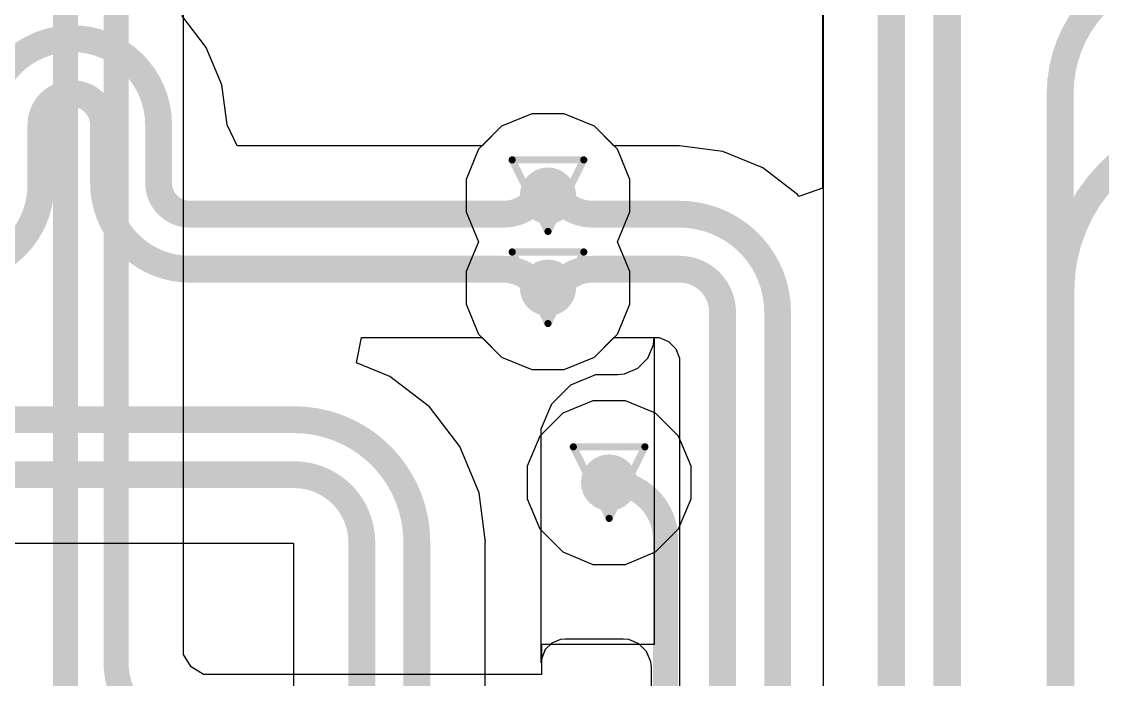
# Model space of a CAD drawing. Header units: inches. Extents: x -5 to 234, y -4 to 104.
# Drawn here: x 47.53 to 55.2, y 1.52 to 6.19 of the extents above; entities that cross this region are included whole.
import ezdxf

# ---------------------------------------------------------------- set-up
doc = ezdxf.new("R2010")
doc.units = ezdxf.units.IN
for name, color, linetype in [('Bottom Layer', 5, 'Continuous'), ('Drill Drawing', 1, 'Continuous'), ('GND', 16, 'Continuous'), ('POWER', 76, 'Continuous'), ('Top Layer', 1, 'Continuous'), ('Via Holes', 16, 'Continuous')]:
    doc.layers.add(name, color=color, linetype=linetype)

msp = doc.modelspace()

# ---------------------------------------------------------------- hatches: boundary and pattern name
at = {"layer": 'Bottom Layer'}
h = msp.add_hatch(color=5, dxfattribs=at)
edge = h.paths.add_edge_path()
edge.add_arc((51.266, 4.9578), 0.2, 0, 360)
h = msp.add_hatch(color=5, dxfattribs=at)
edge = h.paths.add_edge_path()
edge.add_arc((51.266, 4.3038), 0.2, 0, 360)
h = msp.add_hatch(color=5, dxfattribs=at)
edge = h.paths.add_edge_path()
edge.add_arc((51.6999, 2.921), 0.2, 0, 360)
at = {"layer": 'GND'}
h = msp.add_hatch(color=16, dxfattribs=at)
edge = h.paths.add_edge_path()
edge.add_arc((51.266, 4.9578), 0.2, 0, 360)
h = msp.add_hatch(color=16, dxfattribs=at)
edge = h.paths.add_edge_path()
edge.add_arc((51.266, 4.3038), 0.2, 0, 360)
h = msp.add_hatch(color=16, dxfattribs=at)
edge = h.paths.add_edge_path()
edge.add_arc((51.6999, 2.921), 0.2, 0, 360)
at = {"layer": 'POWER'}
h = msp.add_hatch(color=76, dxfattribs=at)
edge = h.paths.add_edge_path()
edge.add_arc((51.266, 4.9578), 0.2, 0, 360)
h = msp.add_hatch(color=76, dxfattribs=at)
edge = h.paths.add_edge_path()
edge.add_arc((51.266, 4.3038), 0.2, 0, 360)
h = msp.add_hatch(color=76, dxfattribs=at)
edge = h.paths.add_edge_path()
edge.add_arc((51.6999, 2.921), 0.2, 0, 360)
at = {"layer": 'Top Layer'}
h = msp.add_hatch(color=1, dxfattribs=at)
edge = h.paths.add_edge_path()
edge.add_arc((51.266, 4.9578), 0.2, 0, 360)
h = msp.add_hatch(color=1, dxfattribs=at)
edge = h.paths.add_edge_path()
edge.add_arc((51.266, 4.3038), 0.2, 0, 360)
h = msp.add_hatch(color=1, dxfattribs=at)
edge = h.paths.add_edge_path()
edge.add_arc((51.6999, 2.921), 0.2, 0, 360)
at = {"layer": 'Via Holes'}
h = msp.add_hatch(color=7, dxfattribs=at)
edge = h.paths.add_edge_path()
edge.add_arc((51.266, 4.9578), 0.1, 0, 360)
h = msp.add_hatch(color=7, dxfattribs=at)
edge = h.paths.add_edge_path()
edge.add_arc((51.266, 4.3038), 0.1, 0, 360)
h = msp.add_hatch(color=7, dxfattribs=at)
edge = h.paths.add_edge_path()
edge.add_arc((51.6999, 2.921), 0.1, 0, 360)

# ---------------------------------------------------------------- linework, layer by layer
at = {"layer": 'Bottom Layer'}
for p, q in [((53.2191, 7.4526), (53.2191, -0.7385)), ((48.8422, 6.0087), (48.6677, 6.2362)), ((48.952, 5.7438), (48.8422, 6.0087)), ((48.9894, 5.4595), (48.952, 5.7438)), ((51.1504, 5.5388), (50.9369, 5.4503)), ((51.3815, 5.5388), (51.1504, 5.5388)), ((51.5951, 5.4503), (51.3815, 5.5388)), ((49.0615, 5.3116), (48.9894, 5.4595)), ((48.9894, 5.4595), (48.9894, 5.4595)), ((50.9369, 5.4503), (50.7982, 5.3116)), ((51.7585, 5.2869), (51.5951, 5.4503)), ((50.7982, 5.3116), (49.0615, 5.3116)), ((51.847, 5.0733), (51.7585, 5.2869)), ((51.847, 4.8422), (51.847, 5.0733)), ((51.7594, 4.6308), (51.847, 4.8422)), ((51.847, 4.4193), (51.7594, 4.6308)), ((51.847, 4.1882), (51.847, 4.4193)), ((51.7585, 3.9746), (51.847, 4.1882)), ((49.9067, 3.7721), (49.9421, 3.9499)), ((49.9421, 3.9499), (50.7982, 3.9499)), ((50.7982, 3.9499), (50.9369, 3.8112)), ((51.5951, 3.8112), (51.7585, 3.9746)), ((50.1445, 3.6736), (49.9067, 3.7721)), ((50.9369, 3.8112), (51.1504, 3.7228)), ((51.3815, 3.7228), (51.5951, 3.8112)), ((51.1504, 3.7228), (51.3815, 3.7228)), ((50.4259, 3.4577), (50.1445, 3.6736)), ((50.6418, 3.1764), (50.4259, 3.4577)), ((50.7775, 2.8487), (50.6418, 3.1764)), ((50.8238, 2.4971), (50.7775, 2.8487)), ((43.9174, 2.4917), (49.458, 2.4917)), ((49.458, 2.4917), (49.4585, 2.4904)), ((49.4585, 2.4904), (49.4598, 2.4898)), ((49.4598, 2.4898), (49.4598, 0.6083)), ((50.8215, 0.6083), (50.8215, 2.4971)), ((50.8215, 2.4971), (50.8238, 2.4971))]:
    msp.add_line(p, q, dxfattribs=at)
for points in [[(53.7047, -0.8883, 0.1905, 0.1905, 0), (53.7047, 7.4526, 0.1905, 0.1905, 0)], [(54.0952, -0.8883, 0.1905, 0.1905, 0), (54.0952, 7.4526, 0.1905, 0.1905, 0)], [(47.2783, 5.4595, 0.1905, 0.1905, -1), (48.5038, 5.4595, 0.1905, 0.1905, 0)], [(47.6688, 5.4595, 0.1905, 0.1905, -1), (48.1133, 5.4595, 0.1905, 0.1905, 0)], [(47.6688, 5.0331, 0.1905, 0.1905, 0), (47.6688, 5.4595, 0.1905, 0.1905, 0)], [(48.1133, 5.0483, 0.1905, 0.1905, 0), (48.1133, 5.4595, 0.1905, 0.1905, 0)], [(48.5038, 5.0483, 0.1905, 0.1905, 0), (48.5038, 5.4595, 0.1905, 0.1905, 0)], [(54.9047, 4.2826, 0.1905, 0.1905, -0.412418), (56.0912, 5.4765, 0.1905, 0.1905, 0)], [(48.726, 4.4355, 0.1905, 0.1905, -0.414214), (48.1133, 5.0483, 0.1905, 0.1905, 0)], [(48.726, 4.826, 0.1905, 0.1905, -0.414214), (48.5038, 5.0483, 0.1905, 0.1905, 0)], [(47.6688, 5.0331, 0.1905, 0.1905, -1), (46.4433, 5.0331, 0.1905, 0.1905, 0)], [(51.1692, 4.9177, 0.1905, 0.1905, -0.198912), (50.9479, 4.826, 0.1905, 0.1905, 0)], [(51.1692, 4.9177, 0.1905, 0.1905, -0.198912), (51.266, 4.9578, 0.1905, 0.1905, 0)], [(48.726, 4.826, 0.1905, 0.1905, 0), (50.9479, 4.826, 0.1905, 0.1905, 0)], [(48.726, 4.4355, 0.1905, 0.1905, 0), (50.9479, 4.4355, 0.1905, 0.1905, 0)], [(50.9479, 4.4355, 0.1905, 0.1905, -0.198912), (51.1692, 4.3438, 0.1905, 0.1905, 0)], [(51.266, 4.3038, 0.1905, 0.1905, -0.198912), (51.1692, 4.3438, 0.1905, 0.1905, 0)], [(54.9047, -0.1899, 0.1905, 0.1905, 0), (54.9047, 4.2826, 0.1905, 0.1905, 0)], [(43.9174, 3.3677, 0.1905, 0.1905, 0), (49.4653, 3.3677, 0.1905, 0.1905, 0)], [(49.4653, 3.3677, 0.1905, 0.1905, -0.414214), (50.3359, 2.4971, 0.1905, 0.1905, 0)], [(43.9174, 2.9772, 0.1905, 0.1905, 0), (49.4653, 2.9772, 0.1905, 0.1905, 0)], [(49.4653, 2.9772, 0.1905, 0.1905, -0.414214), (49.9454, 2.4971, 0.1905, 0.1905, 0)], [(49.9454, 0.4777, 0.1905, 0.1905, 0), (49.9454, 2.4971, 0.1905, 0.1905, 0)], [(50.3359, 0.4777, 0.1905, 0.1905, 0), (50.3359, 2.4971, 0.1905, 0.1905, 0)]]:
    msp.add_lwpolyline(points, format="xyseb", dxfattribs=at)
for points in [[(47.6211, 5.4595, 0.0952, 0.0952, 1), (47.7164, 5.4595, 0.0952, 0.0952, 1)], [(47.6211, 5.4595, 0.0952, 0.0952, 1), (47.7164, 5.4595, 0.0952, 0.0952, 1)], [(48.0656, 5.4595, 0.0952, 0.0952, 1), (48.1609, 5.4595, 0.0952, 0.0952, 1)], [(48.0656, 5.4595, 0.0952, 0.0952, 1), (48.1609, 5.4595, 0.0952, 0.0952, 1)], [(48.4561, 5.4595, 0.0952, 0.0952, 1), (48.5514, 5.4595, 0.0952, 0.0952, 1)], [(48.4561, 5.4595, 0.0952, 0.0952, 1), (48.5514, 5.4595, 0.0952, 0.0952, 1)], [(48.0656, 5.0483, 0.0952, 0.0952, 1), (48.1609, 5.0483, 0.0952, 0.0952, 1)], [(48.0656, 5.0483, 0.0952, 0.0952, 1), (48.1609, 5.0483, 0.0952, 0.0952, 1)], [(48.4561, 5.0483, 0.0952, 0.0952, 1), (48.5514, 5.0483, 0.0952, 0.0952, 1)], [(48.4561, 5.0483, 0.0952, 0.0952, 1), (48.5514, 5.0483, 0.0952, 0.0952, 1)], [(47.6211, 5.0331, 0.0952, 0.0952, 1), (47.7164, 5.0331, 0.0952, 0.0952, 1)], [(47.6211, 5.0331, 0.0952, 0.0952, 1), (47.7164, 5.0331, 0.0952, 0.0952, 1)], [(51.1216, 4.9177, 0.0952, 0.0952, 1), (51.2168, 4.9177, 0.0952, 0.0952, 1)], [(51.1216, 4.9177, 0.0952, 0.0952, 1), (51.2168, 4.9177, 0.0952, 0.0952, 1)], [(51.2184, 4.9578, 0.0952, 0.0952, 1), (51.3136, 4.9578, 0.0952, 0.0952, 1)], [(48.6784, 4.826, 0.0952, 0.0952, 1), (48.7736, 4.826, 0.0952, 0.0952, 1)], [(48.6784, 4.826, 0.0952, 0.0952, 1), (48.7736, 4.826, 0.0952, 0.0952, 1)], [(50.9003, 4.826, 0.0952, 0.0952, 1), (50.9955, 4.826, 0.0952, 0.0952, 1)], [(50.9003, 4.826, 0.0952, 0.0952, 1), (50.9955, 4.826, 0.0952, 0.0952, 1)], [(48.6784, 4.4355, 0.0952, 0.0952, 1), (48.7736, 4.4355, 0.0952, 0.0952, 1)], [(48.6784, 4.4355, 0.0952, 0.0952, 1), (48.7736, 4.4355, 0.0952, 0.0952, 1)], [(50.9003, 4.4355, 0.0952, 0.0952, 1), (50.9955, 4.4355, 0.0952, 0.0952, 1)], [(50.9003, 4.4355, 0.0952, 0.0952, 1), (50.9955, 4.4355, 0.0952, 0.0952, 1)], [(51.1216, 4.3438, 0.0952, 0.0952, 1), (51.2168, 4.3438, 0.0952, 0.0952, 1)], [(51.1216, 4.3438, 0.0952, 0.0952, 1), (51.2168, 4.3438, 0.0952, 0.0952, 1)], [(51.2184, 4.3038, 0.0952, 0.0952, 1), (51.3136, 4.3038, 0.0952, 0.0952, 1)], [(54.857, 4.2826, 0.0952, 0.0952, 1), (54.9523, 4.2826, 0.0952, 0.0952, 1)], [(54.857, 4.2826, 0.0952, 0.0952, 1), (54.9523, 4.2826, 0.0952, 0.0952, 1)], [(49.4177, 3.3677, 0.0952, 0.0952, 1), (49.5129, 3.3677, 0.0952, 0.0952, 1)], [(49.4177, 3.3677, 0.0952, 0.0952, 1), (49.5129, 3.3677, 0.0952, 0.0952, 1)], [(49.4177, 2.9772, 0.0952, 0.0952, 1), (49.5129, 2.9772, 0.0952, 0.0952, 1)], [(49.4177, 2.9772, 0.0952, 0.0952, 1), (49.5129, 2.9772, 0.0952, 0.0952, 1)], [(49.8978, 2.4971, 0.0952, 0.0952, 1), (49.993, 2.4971, 0.0952, 0.0952, 1)], [(49.8978, 2.4971, 0.0952, 0.0952, 1), (49.993, 2.4971, 0.0952, 0.0952, 1)], [(50.2883, 2.4971, 0.0952, 0.0952, 1), (50.3835, 2.4971, 0.0952, 0.0952, 1)], [(50.2883, 2.4971, 0.0952, 0.0952, 1), (50.3835, 2.4971, 0.0952, 0.0952, 1)]]:
    msp.add_lwpolyline(points, format="xyseb", close=True, dxfattribs=at)
at = {"layer": 'Drill Drawing'}
for points in [[(51.012, 5.2118, 0.0508, 0.0508, 0), (51.52, 5.2118, 0.0508, 0.0508, 0)], [(51.012, 5.2118, 0.0508, 0.0508, 0), (51.266, 4.7038, 0.0508, 0.0508, 0)], [(51.266, 4.7038, 0.0508, 0.0508, 0), (51.52, 5.2118, 0.0508, 0.0508, 0)], [(51.012, 4.5578, 0.0508, 0.0508, 0), (51.52, 4.5578, 0.0508, 0.0508, 0)], [(51.012, 4.5578, 0.0508, 0.0508, 0), (51.266, 4.0498, 0.0508, 0.0508, 0)], [(51.266, 4.0498, 0.0508, 0.0508, 0), (51.52, 4.5578, 0.0508, 0.0508, 0)], [(51.4459, 3.175, 0.0508, 0.0508, 0), (51.9539, 3.175, 0.0508, 0.0508, 0)], [(51.4459, 3.175, 0.0508, 0.0508, 0), (51.6999, 2.667, 0.0508, 0.0508, 0)], [(51.6999, 2.667, 0.0508, 0.0508, 0), (51.9539, 3.175, 0.0508, 0.0508, 0)]]:
    msp.add_lwpolyline(points, format="xyseb", dxfattribs=at)
for points in [[(50.9993, 5.2118, 0.0254, 0.0254, 1), (51.0247, 5.2118, 0.0254, 0.0254, 1)], [(50.9993, 5.2118, 0.0254, 0.0254, 1), (51.0247, 5.2118, 0.0254, 0.0254, 1)], [(51.5073, 5.2118, 0.0254, 0.0254, 1), (51.5327, 5.2118, 0.0254, 0.0254, 1)], [(51.5073, 5.2118, 0.0254, 0.0254, 1), (51.5327, 5.2118, 0.0254, 0.0254, 1)], [(51.2533, 4.7038, 0.0254, 0.0254, 1), (51.2787, 4.7038, 0.0254, 0.0254, 1)], [(51.2533, 4.7038, 0.0254, 0.0254, 1), (51.2787, 4.7038, 0.0254, 0.0254, 1)], [(50.9993, 4.5578, 0.0254, 0.0254, 1), (51.0247, 4.5578, 0.0254, 0.0254, 1)], [(50.9993, 4.5578, 0.0254, 0.0254, 1), (51.0247, 4.5578, 0.0254, 0.0254, 1)], [(51.5073, 4.5578, 0.0254, 0.0254, 1), (51.5327, 4.5578, 0.0254, 0.0254, 1)], [(51.5073, 4.5578, 0.0254, 0.0254, 1), (51.5327, 4.5578, 0.0254, 0.0254, 1)], [(51.2533, 4.0498, 0.0254, 0.0254, 1), (51.2787, 4.0498, 0.0254, 0.0254, 1)], [(51.2533, 4.0498, 0.0254, 0.0254, 1), (51.2787, 4.0498, 0.0254, 0.0254, 1)], [(51.4332, 3.175, 0.0254, 0.0254, 1), (51.4586, 3.175, 0.0254, 0.0254, 1)], [(51.4332, 3.175, 0.0254, 0.0254, 1), (51.4586, 3.175, 0.0254, 0.0254, 1)], [(51.9412, 3.175, 0.0254, 0.0254, 1), (51.9666, 3.175, 0.0254, 0.0254, 1)], [(51.9412, 3.175, 0.0254, 0.0254, 1), (51.9666, 3.175, 0.0254, 0.0254, 1)], [(51.6872, 2.667, 0.0254, 0.0254, 1), (51.7126, 2.667, 0.0254, 0.0254, 1)], [(51.6872, 2.667, 0.0254, 0.0254, 1), (51.7126, 2.667, 0.0254, 0.0254, 1)]]:
    msp.add_lwpolyline(points, format="xyseb", close=True, dxfattribs=at)
at = {"layer": 'GND'}
for p, q in [((51.1504, 5.5388), (50.9369, 5.4503)), ((51.3815, 5.5388), (51.1504, 5.5388)), ((51.5951, 5.4503), (51.3815, 5.5388)), ((50.9369, 5.4503), (50.7734, 5.2869)), ((51.7585, 5.2869), (51.5951, 5.4503)), ((50.7734, 5.2869), (50.685, 5.0733)), ((51.847, 5.0733), (51.7585, 5.2869)), ((50.685, 5.0733), (50.685, 4.8422)), ((51.847, 4.8422), (51.847, 5.0733)), ((50.685, 4.8422), (50.7726, 4.6308)), ((51.7594, 4.6308), (51.847, 4.8422)), ((50.7726, 4.6308), (50.685, 4.4193)), ((51.847, 4.4193), (51.7594, 4.6308)), ((50.685, 4.4193), (50.685, 4.1882)), ((51.847, 4.1882), (51.847, 4.4193)), ((50.685, 4.1882), (50.7734, 3.9746)), ((51.7585, 3.9746), (51.847, 4.1882)), ((50.7734, 3.9746), (50.9369, 3.8112)), ((51.5951, 3.8112), (51.7585, 3.9746)), ((50.9369, 3.8112), (51.1504, 3.7228)), ((51.3815, 3.7228), (51.5951, 3.8112)), ((51.1504, 3.7228), (51.3815, 3.7228))]:
    msp.add_line(p, q, dxfattribs=at)
at = {"layer": 'POWER'}
for p, q in [((51.1504, 5.5388), (50.9369, 5.4503)), ((51.3815, 5.5388), (51.1504, 5.5388)), ((51.5951, 5.4503), (51.3815, 5.5388)), ((50.9369, 5.4503), (50.7734, 5.2869)), ((51.7585, 5.2869), (51.5951, 5.4503)), ((50.7734, 5.2869), (50.685, 5.0733)), ((51.847, 5.0733), (51.7585, 5.2869)), ((50.685, 5.0733), (50.685, 4.8422)), ((51.847, 4.8422), (51.847, 5.0733)), ((50.685, 4.8422), (50.7726, 4.6308)), ((51.7594, 4.6308), (51.847, 4.8422)), ((50.7726, 4.6308), (50.685, 4.4193)), ((51.847, 4.4193), (51.7594, 4.6308)), ((50.685, 4.4193), (50.685, 4.1882)), ((51.847, 4.1882), (51.847, 4.4193)), ((50.685, 4.1882), (50.7734, 3.9746)), ((51.7585, 3.9746), (51.847, 4.1882)), ((50.7734, 3.9746), (50.9369, 3.8112)), ((51.5951, 3.8112), (51.7585, 3.9746)), ((50.9369, 3.8112), (51.1504, 3.7228)), ((51.3815, 3.7228), (51.5951, 3.8112)), ((51.1504, 3.7228), (51.3815, 3.7228)), ((51.5843, 3.502), (51.3708, 3.4135)), ((51.8155, 3.502), (51.5843, 3.502)), ((52.029, 3.4135), (51.8155, 3.502)), ((51.3708, 3.4135), (51.2074, 3.2501)), ((52.1925, 3.2501), (52.029, 3.4135)), ((51.2074, 3.2501), (51.1189, 3.0366)), ((52.2809, 3.0366), (52.1925, 3.2501)), ((51.1189, 3.0366), (51.1189, 2.8054)), ((52.2809, 2.8054), (52.2809, 3.0366)), ((51.1189, 2.8054), (51.2074, 2.5919)), ((52.1925, 2.5919), (52.2809, 2.8054)), ((51.2074, 2.5919), (51.3708, 2.4285)), ((52.029, 2.4285), (52.1925, 2.5919)), ((51.3708, 2.4285), (51.5843, 2.34)), ((51.8155, 2.34), (52.029, 2.4285)), ((51.5843, 2.34), (51.8155, 2.34))]:
    msp.add_line(p, q, dxfattribs=at)
at = {"layer": 'Top Layer'}
for p, q in [((48.681, 1.7009), (48.681, 8.3556)), ((53.2143, 6.4899), (53.2143, 5.0097)), ((51.1504, 5.5388), (50.9369, 5.4503)), ((51.3815, 5.5388), (51.1504, 5.5388)), ((51.5951, 5.4503), (51.3815, 5.5388)), ((50.9369, 5.4503), (50.7734, 5.2869)), ((51.7338, 5.3116), (51.5951, 5.4503)), ((52.1999, 5.3116), (51.7338, 5.3116)), ((52.5057, 5.2721), (52.1999, 5.3124)), ((52.1999, 5.3124), (52.1999, 5.3116)), ((50.7734, 5.2869), (50.685, 5.0733)), ((52.7907, 5.1541), (52.5057, 5.2721)), ((53.0354, 4.9663), (52.7907, 5.1541)), ((50.685, 5.0733), (50.685, 4.8422)), ((53.2143, 5.0097), (53.046, 4.9526)), ((53.046, 4.9526), (53.0354, 4.9663)), ((50.685, 4.8422), (50.7726, 4.6308)), ((50.7726, 4.6308), (50.685, 4.4193)), ((50.685, 4.4193), (50.685, 4.1882)), ((50.685, 4.1882), (50.7734, 3.9746)), ((50.7734, 3.9746), (50.9369, 3.8112)), ((51.5951, 3.8112), (51.7338, 3.9499)), ((51.7338, 3.9499), (52.0191, 3.9499)), ((52.0141, 3.899), (52.0191, 3.9499)), ((52.0191, 3.9499), (52.0191, 3.9499)), ((52.0191, 3.9499), (52.0551, 3.9499)), ((52.0191, 3.9499), (52.0191, 1.7709)), ((52.0551, 3.9499), (52.1215, 3.9224)), ((52.1215, 3.9224), (52.1724, 3.8715)), ((51.9751, 3.805), (52.0141, 3.899)), ((52.1724, 3.8715), (52.1999, 3.8051)), ((50.9369, 3.8112), (51.1504, 3.7228)), ((51.3815, 3.7228), (51.5951, 3.8112)), ((51.9031, 3.733), (51.9751, 3.805)), ((52.1999, 3.8051), (52.1999, 3.7691)), ((52.1999, 3.7691), (52.1999, 3.7691)), ((52.1999, 3.7691), (52.1999, 0.7298)), ((51.1504, 3.7228), (51.3815, 3.7228)), ((51.4279, 3.6156), (51.6051, 3.689)), ((51.6051, 3.689), (51.701, 3.689)), ((51.701, 3.689), (51.701, 3.689)), ((51.701, 3.689), (51.7582, 3.689)), ((51.7582, 3.689), (51.8091, 3.694)), ((51.8091, 3.694), (51.9031, 3.733)), ((51.2923, 3.48), (51.4279, 3.6156)), ((51.2189, 3.3028), (51.2923, 3.48)), ((51.2189, 3.2069), (51.2189, 3.3028)), ((51.2189, 1.6421), (51.2189, 3.2069)), ((52.0191, 1.7709), (51.219, 1.7709)), ((51.219, 1.7709), (51.219, 1.5589)), ((51.2939, 1.7824), (51.2473, 1.7358)), ((51.3547, 1.8076), (51.2939, 1.7824)), ((51.3876, 1.8108), (51.3547, 1.8076)), ((51.7999, 1.8108), (51.3876, 1.8108)), ((51.8389, 1.807), (51.7999, 1.8108)), ((51.7999, 1.8108), (51.7999, 1.8108)), ((51.911, 1.7771), (51.8389, 1.807)), ((51.9662, 1.7219), (51.911, 1.7771)), ((48.735, 1.6129), (48.681, 1.7009)), ((51.2473, 1.7358), (51.2222, 1.675)), ((51.9961, 1.6498), (51.9662, 1.7219)), ((48.823, 1.5589), (48.735, 1.6129)), ((51.2222, 1.675), (51.2189, 1.6421)), ((51.2189, 1.6421), (51.2189, 1.6421)), ((51.9999, 1.6108), (51.9961, 1.6498)), ((51.9999, 0.7298), (51.9999, 1.6108)), ((51.219, 1.5589), (48.823, 1.5589))]:
    msp.add_line(p, q, dxfattribs=at)
for points in [[(47.8429, -1.5414, 0.1778, 0.1778, 0), (47.8429, 12.4023, 0.1778, 0.1778, 0)], [(48.2019, 1.6459, 0.1778, 0.1778, 0), (48.2019, 12.3879, 0.1778, 0.1778, 0)], [(53.6999, 1.0798, 0.1905, 0.1905, 0), (53.6999, 6.6156, 0.1905, 0.1905, 0)], [(54.0999, 1.0798, 0.1905, 0.1905, 0), (54.0999, 6.6061, 0.1905, 0.1905, 0)], [(54.8999, 5.6865, 0.1905, 0.1905, -0.414214), (55.8175, 6.604, 0.1905, 0.1905, 0)], [(54.8999, 1.0798, 0.1905, 0.1905, 0), (54.8999, 5.6865, 0.1905, 0.1905, 0)], [(51.266, 4.9578, 0.1905, 0.1905, -0.198912), (51.3628, 4.9177, 0.1905, 0.1905, 0)], [(51.584, 4.826, 0.1905, 0.1905, -0.198912), (51.3628, 4.9177, 0.1905, 0.1905, 0)], [(51.584, 4.826, 0.1905, 0.1905, 0), (52.1999, 4.826, 0.1905, 0.1905, 0)], [(52.1999, 4.826, 0.1905, 0.1905, -0.414214), (52.8952, 4.1308, 0.1905, 0.1905, 0)], [(51.3628, 4.3438, 0.1905, 0.1905, -0.198912), (51.584, 4.4355, 0.1905, 0.1905, 0)], [(51.584, 4.4355, 0.1905, 0.1905, 0), (52.1999, 4.4355, 0.1905, 0.1905, 0)], [(52.1999, 4.4355, 0.1905, 0.1905, -0.414214), (52.5047, 4.1308, 0.1905, 0.1905, 0)], [(51.3628, 4.3438, 0.1905, 0.1905, -0.198912), (51.266, 4.3038, 0.1905, 0.1905, 0)], [(52.5047, 1.0846, 0.1905, 0.1905, 0), (52.5047, 4.1308, 0.1905, 0.1905, 0)], [(52.8952, 1.0846, 0.1905, 0.1905, 0), (52.8952, 4.1308, 0.1905, 0.1905, 0)], [(51.6999, 2.921, 0.1778, 0.1778, -0.414214), (52.0999, 2.521, 0.1778, 0.1778, 0)], [(52.0999, 1.0798, 0.1778, 0.1778, 0), (52.0999, 2.521, 0.1778, 0.1778, 0)], [(48.768, 1.0798, 0.1778, 0.1778, -0.414214), (48.2019, 1.6459, 0.1778, 0.1778, 0)]]:
    msp.add_lwpolyline(points, format="xyseb", dxfattribs=at)
for points in [[(54.8523, 5.6865, 0.0952, 0.0952, 1), (54.9475, 5.6865, 0.0952, 0.0952, 1)], [(54.8523, 5.6865, 0.0952, 0.0952, 1), (54.9475, 5.6865, 0.0952, 0.0952, 1)], [(51.2184, 4.9578, 0.0952, 0.0952, 1), (51.3136, 4.9578, 0.0952, 0.0952, 1)], [(51.3151, 4.9177, 0.0952, 0.0952, 1), (51.4104, 4.9177, 0.0952, 0.0952, 1)], [(51.3151, 4.9177, 0.0952, 0.0952, 1), (51.4104, 4.9177, 0.0952, 0.0952, 1)], [(51.5364, 4.826, 0.0952, 0.0952, 1), (51.6317, 4.826, 0.0952, 0.0952, 1)], [(51.5364, 4.826, 0.0952, 0.0952, 1), (51.6317, 4.826, 0.0952, 0.0952, 1)], [(52.1523, 4.826, 0.0952, 0.0952, 1), (52.2475, 4.826, 0.0952, 0.0952, 1)], [(52.1523, 4.826, 0.0952, 0.0952, 1), (52.2475, 4.826, 0.0952, 0.0952, 1)], [(51.5364, 4.4355, 0.0952, 0.0952, 1), (51.6317, 4.4355, 0.0952, 0.0952, 1)], [(51.5364, 4.4355, 0.0952, 0.0952, 1), (51.6317, 4.4355, 0.0952, 0.0952, 1)], [(52.1523, 4.4355, 0.0952, 0.0952, 1), (52.2475, 4.4355, 0.0952, 0.0952, 1)], [(52.1523, 4.4355, 0.0952, 0.0952, 1), (52.2475, 4.4355, 0.0952, 0.0952, 1)], [(51.2184, 4.3038, 0.0952, 0.0952, 1), (51.3136, 4.3038, 0.0952, 0.0952, 1)], [(51.3151, 4.3438, 0.0952, 0.0952, 1), (51.4104, 4.3438, 0.0952, 0.0952, 1)], [(51.3151, 4.3438, 0.0952, 0.0952, 1), (51.4104, 4.3438, 0.0952, 0.0952, 1)], [(52.457, 4.1308, 0.0952, 0.0952, 1), (52.5523, 4.1308, 0.0952, 0.0952, 1)], [(52.457, 4.1308, 0.0952, 0.0952, 1), (52.5523, 4.1308, 0.0952, 0.0952, 1)], [(52.8475, 4.1308, 0.0952, 0.0952, 1), (52.9428, 4.1308, 0.0952, 0.0952, 1)], [(52.8475, 4.1308, 0.0952, 0.0952, 1), (52.9428, 4.1308, 0.0952, 0.0952, 1)], [(51.6555, 2.921, 0.0889, 0.0889, 1), (51.7444, 2.921, 0.0889, 0.0889, 1)], [(52.0555, 2.521, 0.0889, 0.0889, 1), (52.1444, 2.521, 0.0889, 0.0889, 1)], [(52.0555, 2.521, 0.0889, 0.0889, 1), (52.1444, 2.521, 0.0889, 0.0889, 1)], [(48.1574, 1.6459, 0.0889, 0.0889, 1), (48.2463, 1.6459, 0.0889, 0.0889, 1)], [(48.1574, 1.6459, 0.0889, 0.0889, 1), (48.2463, 1.6459, 0.0889, 0.0889, 1)]]:
    msp.add_lwpolyline(points, format="xyseb", close=True, dxfattribs=at)

doc.saveas('drawing.dxf')
